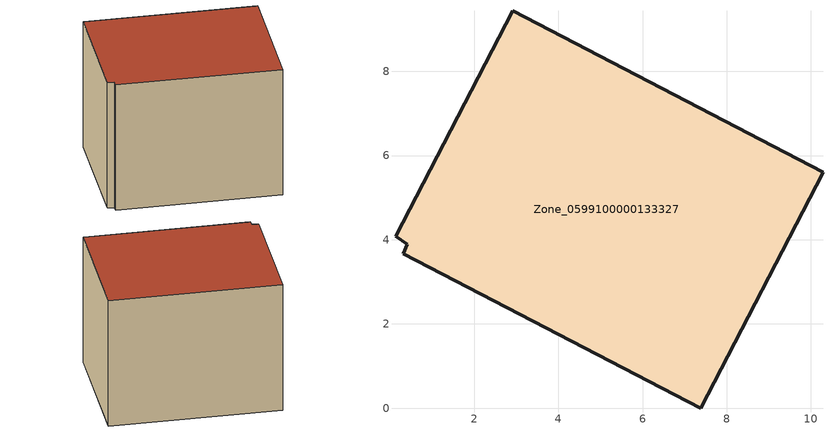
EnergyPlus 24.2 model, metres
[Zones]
Zone_0599100000133327
 floor ground (C_G): 0.32,3.67 0.41,3.89 0.13,4.08 2.91,9.44 10.29,5.6 7.38,0 z0
 wall outside (C_F): 7.38,0 10.29,5.6 2.91,9.44 0.13,4.08 0.41,3.89 0.32,3.67 7.38,0 z0:6.67
 roof outside (C_R): 0.41,3.89 0.32,3.67 7.38,0 10.29,5.6 2.91,9.44 0.13,4.08 z6.67
[BUILDING]
Pand.0599100000133327: North Axis=0; Terrain=City; Loads Convergence Tolerance Value=0.04; Temperature Convergence Tolerance Value=0.4; Solar Distribution=FullExterior; Maximum Number of Warmup Days=25; Minimum Number of Warmup Days=1
[Site:Location]
Rotterdam.The.Hague.AP_ZH_NLD Design_Conditions: Latitude=51.96; Longitude=4.45; Time Zone=1; Elevation=-4.5
[SITE:GROUNDTEMPERATURE:BUILDINGSURFACE]
18, 18, 18, 18, 18, 18, 18, 18, 18, 18, 18, 18
[MATERIAL] Thermal Absorptance=0.9; Solar Absorptance=0.7; Visible Absorptance=0.7
Name | Roughness | Thickness | Conductivity | Density | Specific Heat
G.TC.1946-1964 | MediumSmooth | 0.15 | 1 | 540 | 1210
F.TC.1946-1964 | Rough | 0.3 | 0.857143 | 1920 | 840
R.TC.1946-1964 | MediumRough | 0.2 | 0.235294 | 1500 | 1000
[CONSTRUCTION]
C_G: G.TC.1946-1964
C_F: F.TC.1946-1964
C_R: R.TC.1946-1964
[ZONE]
Zone_0599100000133327: Type=1; Multiplier=1; Ceiling Height=Autocalculate; Volume=Autocalculate; Floor Area=autocalculate; Part of Total Floor Area=Yes
[ZONEINFILTRATION:DESIGNFLOWRATE]
Infil_Zone_0599100000133327: Zone or ZoneList or Space or SpaceList=Zone_0599100000133327; Schedule=AlwaysOn; Design Flow Rate Calculation Method=Flow/Area; Flow Rate per Floor Area=0.003; Constant Term Coefficient=1; Temperature Term Coefficient=0; Velocity Term Coefficient=0; Velocity Squared Term Coefficient=0
[HVACTEMPLATE:ZONE:IDEALLOADSAIRSYSTEM]
Zone_0599100000133327: Maximum Heating Supply Air Temperature=50; Minimum Cooling Supply Air Temperature=13; Maximum Heating Supply Air Humidity Ratio=0.0156; Minimum Cooling Supply Air Humidity Ratio=0.0077; Heating Limit=NoLimit; Cooling Limit=NoLimit; Dehumidification Control Type=ConstantSensibleHeatRatio; Cooling Sensible Heat Ratio=0.7; Dehumidification Setpoint=60; Humidification Control Type=None; Humidification Setpoint=30; Outdoor Air Method=None; Outdoor Air Flow Rate per Person=0.00944; Outdoor Air Flow Rate per Zone Floor Area=0; Outdoor Air Flow Rate per Zone=0; Demand Controlled Ventilation Type=None; Outdoor Air Economizer Type=NoEconomizer; Heat Recovery Type=None; Sensible Heat Recovery Effectiveness=0.7; Latent Heat Recovery Effectiveness=0.65
[ZONECONTROL:THERMOSTAT]
ThermostatControl_Zone_0599100000133327: Zone or ZoneList=Zone_0599100000133327; Control Type Schedule=DualSetpointControlType; Control 1=Thermostat_Zone_0599100000133327; Temperature Difference Between Cutout And Setpoint=0
[THERMOSTATSETPOINT:DUALSETPOINT]
Thermostat_Zone_0599100000133327: Heating Setpoint Temperature Schedule=HeatingSetpoint_Zone_0599100000133327; Cooling Setpoint Temperature Schedule=CoolingSetpoint_Zone_0599100000133327
[SCHEDULE:COMPACT]
HeatingSetpoint_Zone_0599100000133327: Through: 12/31, For: AllDays, Until: 24:00, 21
CoolingSetpoint_Zone_0599100000133327: Through: 12/31, For: AllDays, Until: 24:00, 24
DualSetpointControlType: Through: 12/31, For: AllDays, Until: 24:00, 4
AlwaysOn: Through: 12/31, For: AllDays, Until: 24:00, 1
